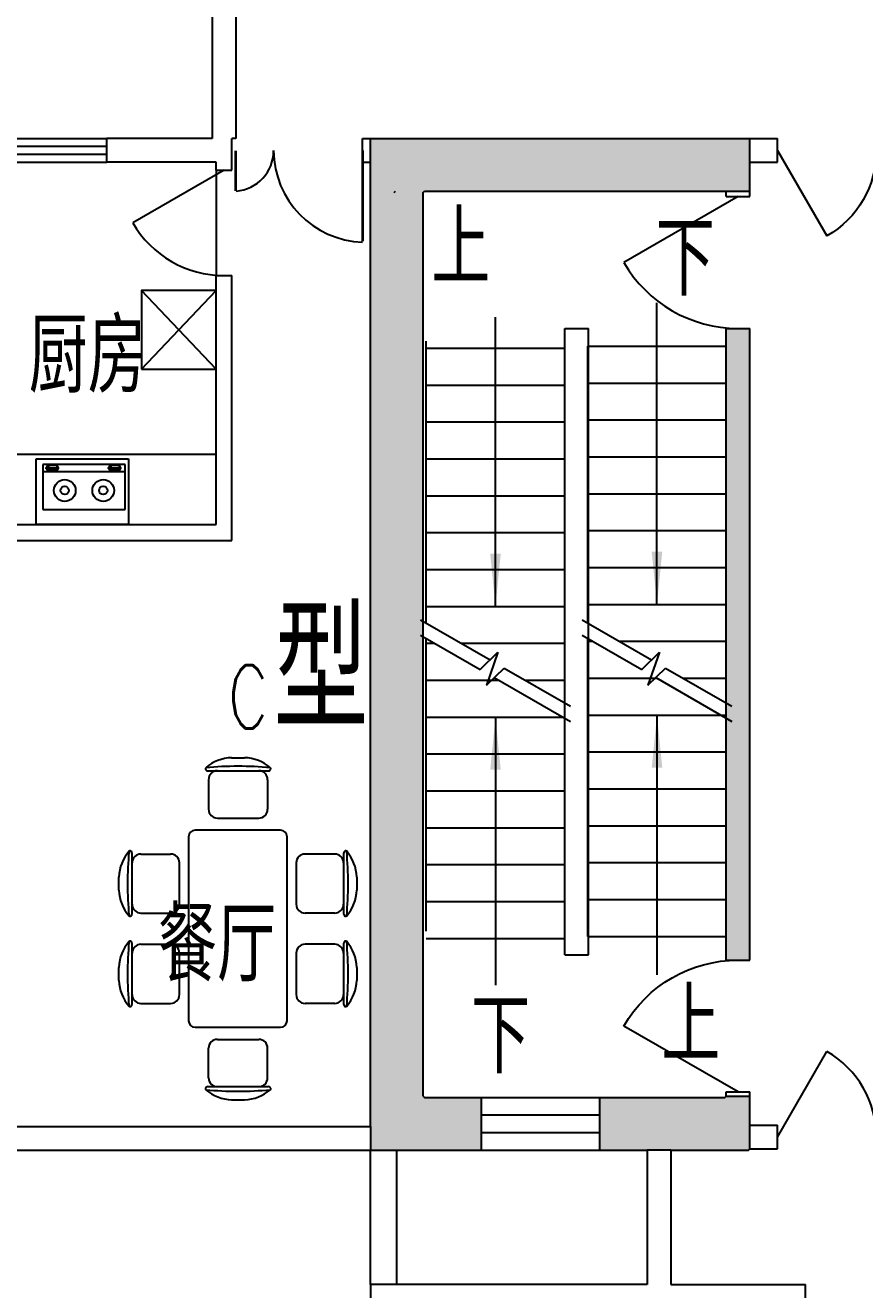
# Model space of a CAD drawing. Header units: millimetres. Extents: x 1386 to 54110, y 629 to 51584.
# Drawn here: x 21883 to 28252, y 19280 to 28879 of the extents above; entities that cross this region are included whole.
import ezdxf
from ezdxf.enums import TextEntityAlignment as Align

# ---------------------------------------------------------------- set-up
doc = ezdxf.new("R2010")
doc.units = ezdxf.units.MM
for name, color, linetype in [('COLUMN', 7, 'Continuous'), ('FUR', 6, 'Continuous'), ('LVTRY', 6, 'Continuous'), ('PUB_DIM', 3, 'Continuous'), ('PUB_TEXT', 7, 'Continuous'), ('STAIR', 2, 'Continuous'), ('TOTHER', 7, 'Continuous'), ('WALL', 4, 'Continuous'), ('WINDOW', 5, 'Continuous'), ('WINDOW_TEXT', 7, 'Continuous')]:
    doc.layers.add(name, color=color, linetype=linetype)
doc.styles.add('_HZTXT', font='txt.shx', dxfattribs={"width": 0.8, "bigfont": 'HZTXT.shx'})
doc.styles.add('_ROMANS', font='ROMANS', dxfattribs={"width": 0.8})
doc.styles.add('DIM_FONT', font='SIMPLEX.shx', dxfattribs={"width": 0.8})
doc.styles.add('HZ', font='TXT.SHX', dxfattribs={"width": 0.8, "bigfont": 'hztxt'})
doc.styles.add('SIMPLEX', font='SIMPLEX.SHX')
doc.styles.get("Standard").update_dxf_attribs({"font": 'arial.ttf'})

# ---------------------------------------------------------------- blocks, each defined once
blk = doc.blocks.new('_WBLK')
for p, q in [((-0.5, 0.5), (0.5, 0.5)), ((0.5, 0.167), (-0.5, 0.167)), ((0.5, -0.167), (-0.5, -0.167)), ((-0.5, -0.5), (0.5, -0.5))]:
    blk.add_line(p, q)
at = {"layer": 'WINDOW_TEXT', "style": 'SIMPLEX', "flags": 9}
blk.add_attdef('A', text='', height=1, dxfattribs=at).set_placement((0, 1.5), align=Align.MIDDLE)
blk = doc.blocks.new('_DBLK1')
for p, q in [((-0.5, 0), (-0.25, -0.433)), ((0.5, 0), (0.25, -0.433))]:
    blk.add_line(p, q)
for centre, start, end in [((-0.5, 0), 300, 0), ((0.5, 0), 180, 240)]:
    blk.add_arc(centre, 0.5, start, end)
at = {"style": 'SIMPLEX', "flags": 9}
blk.add_attdef('A', text='', height=1, dxfattribs=at).set_placement((0, 1.5), align=Align.MIDDLE)
blk = doc.blocks.new('_ARROW')
blk.add_solid([(0, 0), (-1, 0.1), (-1, -0.1)])
blk = doc.blocks.new('_C11WHG')
at = {"layer": 'LVTRY'}
for p, q in [((-338.2, 893.5), (-239.3, 893.5)), ((346.9, 893.5), (445.8, 893.5)), ((-518.2, 793.7), (-59.3, 793.7)), ((166.9, 793.7), (625.8, 793.7)), ((-513.2, 726.4), (-513.2, 501.9)), ((-64.3, 726.4), (-64.3, 501.9)), ((171.9, 726.4), (171.9, 501.9)), ((620.8, 726.4), (620.8, 501.9)), ((-445.9, 434.6), (-131.7, 434.6)), ((239.2, 434.6), (553.4, 434.6)), ((-694.3, 315.7), (-694.3, -332.7)), ((752, 365.5), (-644.5, 365.5)), ((801.9, -332.7), (801.9, 315.7)), ((-1145, 219.2), (-1145, -239.7)), ((-1077.7, 214.2), (-853.3, 214.2)), ((1185.3, 214.2), (960.8, 214.2)), ((1252.6, 219.2), (1252.6, -239.7)), ((-785.9, 146.9), (-785.9, -167.3)), ((893.5, 146.9), (893.5, -167.3)), ((-1244.8, 39.2), (-1244.8, -59.7)), ((1352.3, 39.2), (1352.3, -59.7)), ((-1077.7, -234.7), (-853.3, -234.7)), ((1185.3, -234.7), (960.8, -234.7)), ((-644.5, -382.6), (752, -382.6)), ((-131.7, -451.7), (-445.9, -451.7)), ((553.4, -451.7), (239.2, -451.7)), ((-513.2, -743.5), (-513.2, -519)), ((-64.3, -743.5), (-64.3, -519)), ((171.9, -743.5), (171.9, -519)), ((620.8, -743.5), (620.8, -519)), ((-59.3, -810.8), (-518.2, -810.8)), ((625.8, -810.8), (166.9, -810.8)), ((-239.3, -910.5), (-338.2, -910.5)), ((445.8, -910.5), (346.9, -910.5))]:
    blk.add_line(p, q, dxfattribs=at)
for centre, radius, start, end in [((-328.5, 578.8), 314.8, 91.76514, 130.72654), ((-249, 578.8), 314.8, 49.27346, 88.23486), ((356.6, 578.8), 314.8, 91.76514, 130.72654), ((436.1, 578.8), 314.8, 49.27346, 88.23486), ((-527.4, 809.8), 9.97, 130.72654, 202.66999), ((-518.2, 813.7), 19.9, 202.66999, 270), ((-288.8, -1877.4), 2705.9, 84.8023, 95.1977), ((-445.9, 726.4), 67.3, 90, 180), ((-131.7, 726.4), 67.3, 0, 90), ((-59.3, 813.7), 19.9, 270, 337.33001), ((-50.1, 809.8), 9.97, 337.33001, 49.27346), ((157.7, 809.8), 9.97, 130.72654, 202.66999), ((166.9, 813.7), 19.9, 202.66999, 270), ((396.3, -1877.4), 2705.9, 84.8023, 95.1977), ((239.2, 726.4), 67.3, 90, 180), ((553.4, 726.4), 67.3, 0, 90), ((625.8, 813.7), 19.9, 270, 337.33001), ((635, 809.8), 9.97, 337.33001, 49.27346), ((-445.9, 501.9), 67.3, 180, 270), ((-131.7, 501.9), 67.3, 270, 0), ((239.2, 501.9), 67.3, 180, 270), ((553.4, 501.9), 67.3, 270, 0), ((-644.5, 315.7), 49.9, 90, 180), ((752, 315.7), 49.9, 0, 90), ((-930.1, 29.5), 314.8, 139.27346, 178.23486), ((1526.1, -10.2), 2705.9, 174.8023, 185.1977), ((-1161.1, 228.4), 9.97, 67.33001, 139.27346), ((-1165, 219.2), 19.9, 0, 67.33001), ((-1077.7, 146.9), 67.3, 90, 180), ((-853.3, 146.9), 67.3, 0, 90), ((960.8, 146.9), 67.3, 90, 180), ((1185.3, 146.9), 67.3, 0, 90), ((1272.5, 219.2), 19.9, 112.66999, 180), ((1268.7, 228.4), 9.97, 40.72654, 112.66999), ((1037.7, 29.5), 314.8, 1.76514, 40.72654), ((-1418.6, -10.2), 2705.9, 354.8023, 5.1977), ((-930.1, -50), 314.8, 181.76514, 220.72654), ((1037.7, -50), 314.8, 319.27346, 358.23486), ((-1077.7, -167.3), 67.3, 180, 270), ((-853.3, -167.3), 67.3, 270, 0), ((960.8, -167.3), 67.3, 180, 270), ((1185.3, -167.3), 67.3, 270, 0), ((-1161.1, -248.9), 9.97, 220.72654, 292.66999), ((-1165, -239.7), 19.9, 292.66999, 0), ((1272.5, -239.7), 19.9, 180, 247.33001), ((1268.7, -248.9), 9.97, 247.33001, 319.27346), ((-644.5, -332.7), 49.9, 180, 270), ((752, -332.7), 49.9, 270, 0), ((-445.9, -519), 67.3, 90, 180), ((-131.7, -519), 67.3, 0, 90), ((239.2, -519), 67.3, 90, 180), ((553.4, -519), 67.3, 0, 90), ((-445.9, -743.5), 67.3, 180, 270), ((-131.7, -743.5), 67.3, 270, 0), ((239.2, -743.5), 67.3, 180, 270), ((553.4, -743.5), 67.3, 270, 0), ((-527.4, -826.9), 9.97, 157.33001, 229.27346), ((-518.2, -830.7), 19.9, 90, 157.33001), ((-328.5, -595.9), 314.8, 229.27346, 268.23486), ((-288.8, 1860.4), 2705.9, 264.8023, 275.1977), ((-249, -595.9), 314.8, 271.76514, 310.72654), ((-59.3, -830.7), 19.9, 22.66999, 90), ((-50.1, -826.9), 9.97, 310.72654, 22.66999), ((157.7, -826.9), 9.97, 157.33001, 229.27346), ((166.9, -830.7), 19.9, 90, 157.33001), ((396.3, 1860.4), 2705.9, 264.8023, 275.1977), ((356.6, -595.9), 314.8, 229.27346, 268.23486), ((436.1, -595.9), 314.8, 271.76514, 310.72654), ((625.8, -830.7), 19.9, 22.66999, 90), ((635, -826.9), 9.97, 310.72654, 22.66999)]:
    blk.add_arc(centre, radius, start, end, dxfattribs=at)
at = {"style": 'DIM_FONT', "width": 0.8, "flags": 9}
for tag in ['YSIZE', 'XSIZE']:
    blk.add_attdef(tag, (0, 0), '', height=0.5, dxfattribs=at)
blk = doc.blocks.new('_DBLK')
blk.add_line((-0.5, 0), (0, -0.866))
blk.add_arc((-0.5, 0), 1, 300, 0)
at = {"style": 'SIMPLEX', "flags": 9}
blk.add_attdef('A', text='', height=1, dxfattribs=at).set_placement((0, 1.5), align=Align.MIDDLE)
blk = doc.blocks.new('M_E19')
for p, q in [((-323.5, -113.1), (-323.5, -455.5)), ((299.3, -113.1), (-323.5, -113.1)), ((299.3, -455.5), (299.3, -113.1)), ((-323.5, -399.8), (299.3, -399.8)), ((-323.5, -455.5), (299.3, -455.5)), ((-290.9, -422.1), (-290.8, -433.8)), ((-215.7, -431.5), (-280.4, -431.5)), ((-280.4, -431.5), (-280.4, -448.2)), ((-280.4, -448.2), (-215.7, -448.2)), ((-215.7, -448.2), (-215.7, -431.5)), ((-199.1, -423.2), (-199.1, -433.7)), ((182.1, -422.1), (182.2, -433.8)), ((192.6, -431.5), (192.6, -448.2)), ((257.3, -431.5), (192.6, -431.5)), ((192.6, -448.2), (257.3, -448.2)), ((257.3, -448.2), (257.3, -431.5)), ((273.9, -423.2), (273.9, -433.7))]:
    blk.add_line(p, q)
for points in [[(-199.1, -423.2, 0.259034), (-201, -419.8, 0.076276), (-212.5, -414.9, 0.036515), (-226.1, -412.4, 0.026615), (-244.9, -411.4, 0.026615), (-263.8, -412.4, 0.036515), (-277.3, -414.9, 0.076276), (-288.9, -419.8, 0.259034), (-290.8, -423.2, 0.078462), (-290.6, -424.5, 0.056762)], [(-199.1, -433.7, 0.259034), (-201, -430.3, 0.076276), (-212.5, -425.4, 0.036515), (-226.1, -422.9, 0.026615), (-244.9, -421.9, 0.026615), (-263.8, -422.9, 0.036515), (-277.3, -425.4, 0.076276), (-288.9, -430.3, 0.259034), (-290.8, -433.7, 0.259034), (-288.9, -437.2, 0.056762), (-280.4, -441.2, 0.036515)], [(-215.7, -442.9, 0.008736), (-212.5, -442.1, 0.076276), (-201, -437.2, 0.259034), (-199.1, -433.7, 0.259034)], [(273.9, -423.2, 0.259034), (272, -419.8, 0.076276), (260.5, -414.9, 0.036515), (246.9, -412.4, 0.026615), (228.1, -411.4, 0.026615), (209.2, -412.4, 0.036515), (195.7, -414.9, 0.076276), (184.1, -419.8, 0.259034), (182.2, -423.2, 0.078462), (182.4, -424.5, 0.056762)], [(273.9, -433.7, 0.259034), (272, -430.3, 0.076276), (260.5, -425.4, 0.036515), (246.9, -422.9, 0.026615), (228.1, -421.9, 0.026615), (209.2, -422.9, 0.036515), (195.7, -425.4, 0.076276), (184.1, -430.3, 0.259034), (182.2, -433.7, 0.259034), (184.1, -437.2, 0.056762), (192.6, -441.2, 0.036515)], [(257.3, -442.9, 0.008736), (260.5, -442.1, 0.076276), (272, -437.2, 0.259034), (273.9, -433.7, 0.259034)]]:
    blk.add_lwpolyline(points, format="xyb")
at = {"layer": 'TOTHER', "linetype": 'Continuous'}
for p, q in [((-350, 0), (350, 0)), ((-350, -500), (-350, 0)), ((350, 0), (350, -500)), ((350, -500), (-350, -500))]:
    blk.add_line(p, q, dxfattribs=at)
for centre, radius in [((-158.4, -258.5), 82.5), ((134.2, -258.5), 82.5), ((-158.4, -258.5), 31.6), ((134.2, -258.5), 31.6)]:
    blk.add_circle(centre, radius, dxfattribs=at)
at = {"width": 0.8, "flags": 9}
for tag in ['XSIZE', 'YSIZE']:
    blk.add_attdef(tag, (0, 0), '', height=0.5, dxfattribs=at)
blk = doc.blocks.new('M_A17ORW')
at = {"const_width": 0.02}
for points in [[(-0.481, -0.0014), (-0.481, -0.3084)], [(0.481, 0.0014), (0.481, -0.6906)]]:
    blk.add_lwpolyline(points, dxfattribs=at)
for centre, radius, start, end in [((-0.5008, -0.0026), 0.3067, 274.24917, 0.21013), ((0.5046, 0.0019), 0.6987, 180.27623, 268.06031)]:
    blk.add_arc(centre, radius, start, end)

msp = doc.modelspace()

# ---------------------------------------------------------------- hatches: boundary and pattern name
at = {"layer": 'COLUMN'}
h = msp.add_hatch(color=256, dxfattribs=at)
h.paths.add_polyline_path([(27191.2, 27618.8), (27381.2, 27618.8), (27381.2, 28008.8), (27371.2, 28018.8), (24501.2, 28018.8), (24501.2, 27838.8), (24501.2, 20518.8), (24501.2, 20338.8), (25341.2, 20338.8), (25341.2, 20738.8), (24911.2, 20738.8), (24901.2, 20748.8), (24901.2, 27608.8), (24911.2, 27618.8)])
h.paths.add_polyline_path([(26241.2, 20738.8), (26241.2, 20338.8), (26601.2, 20338.8), (26781.2, 20338.8), (27371.2, 20338.8), (27381.2, 20348.8), (27381.2, 20748.8), (27201.2, 20748.8), (27191.2, 20738.8)])
msp.add_hatch(color=256, dxfattribs=at).paths.add_polyline_path([(27381.2, 26578.2), (27201.2, 26578.2), (27201.2, 21782), (27381.2, 21782)])

# ---------------------------------------------------------------- linework, layer by layer
for p, q in [((24501.2, 27838.8), (24501.2, 28018.8)), ((27191.2, 27618.8), (27381.2, 27618.8)), ((27201.2, 20748.8), (27381.2, 20748.8)), ((24501.2, 20518.8), (24501.2, 20338.8)), ((26781.2, 20338.8), (26601.2, 20338.8))]:
    msp.add_line(p, q, dxfattribs=at)
at = {"layer": 'FUR'}
for p, q in [((22764.3, 26267.3), (23331.2, 26866.2)), ((23331.2, 26267.3), (22764.3, 26866.2)), ((21794.1, 25623.4), (23331.2, 25623.4))]:
    msp.add_line(p, q, dxfattribs=at)
msp.add_lwpolyline([(22764.3, 26267.3), (23331.2, 26267.3), (23331.2, 26866.2), (22764.3, 26866.2)], close=True, dxfattribs=at)
at = {"layer": 'PUB_DIM'}
for points in [[(26676.2, 24482.5), (26676.2, 26771)], [(26676.2, 24482.5), (26676.2, 26771)], [(25450.7, 24467.3), (25450.7, 26663.1)], [(25450.7, 24467.3), (25450.7, 26663.1)], [(25450.7, 23627.3), (25450.7, 21592.1)], [(25450.7, 23627.3), (25450.7, 21592.1)], [(26676.2, 23642.5), (26676.2, 21669.2)], [(26676.2, 23642.5), (26676.2, 21669.2)]]:
    msp.add_lwpolyline(points, dxfattribs=at)
at = {"layer": 'STAIR'}
for p, q in [((23331.2, 27778.8), (23331.2, 26978.8)), ((24925.7, 24340.3), (24925.7, 26481.7)), ((24925.7, 26427.3), (25975.7, 26427.3)), ((25975.7, 23734.1), (25975.7, 26481.7)), ((26151.2, 24340.3), (26151.2, 26442.5)), ((26151.2, 26442.5), (27201.2, 26442.5)), ((27201.2, 23734.1), (27201.2, 26442.5)), ((24925.7, 26147.3), (25975.7, 26147.3)), ((26151.2, 26162.5), (27201.2, 26162.5)), ((24925.7, 25867.3), (25975.7, 25867.3)), ((26151.2, 25882.5), (27201.2, 25882.5)), ((24925.7, 25587.3), (25975.7, 25587.3)), ((26151.2, 25602.5), (27201.2, 25602.5)), ((24925.7, 25307.3), (25975.7, 25307.3)), ((26151.2, 25322.5), (27201.2, 25322.5)), ((24925.7, 25027.3), (25975.7, 25027.3)), ((26151.2, 25042.5), (27201.2, 25042.5)), ((24925.7, 24747.3), (25975.7, 24747.3)), ((26151.2, 24762.5), (27201.2, 24762.5)), ((26151.2, 24482.5), (27201.2, 24482.5)), ((24925.7, 24467.3), (25975.7, 24467.3)), ((24882.4, 24365.3), (25409.8, 24060.8)), ((26107.9, 24365.3), (26635.3, 24060.8)), ((24882.4, 24249.8), (25335.7, 23988.1)), ((24925.7, 22001.7), (24925.7, 24224.8)), ((26107.9, 24249.8), (26561.2, 23988.1)), ((26151.2, 21962.5), (26151.2, 24224.8)), ((26151.2, 24202.5), (26189.9, 24202.5)), ((26389.9, 24202.5), (27201.2, 24202.5)), ((24925.7, 24187.3), (24990.8, 24187.3)), ((25190.8, 24187.3), (25975.7, 24187.3)), ((25335.7, 23988.1), (25469, 24119)), ((25469, 24119), (25382.3, 23868.8)), ((26561.2, 23988.1), (26694.5, 24119)), ((26694.5, 24119), (26607.8, 23868.8)), ((25382.3, 23868.8), (25515.6, 23999.7)), ((25515.6, 23999.7), (26019, 23709.1)), ((26607.8, 23868.8), (26741.1, 23999.7)), ((26741.1, 23999.7), (27244.5, 23709.1)), ((24925.7, 23907.3), (25475.8, 23907.3)), ((25441.6, 23927), (26019, 23593.6)), ((25675.8, 23907.3), (25975.7, 23907.3)), ((26151.2, 23922.5), (26674.9, 23922.5)), ((26667.1, 23927), (27244.5, 23593.6)), ((26874.9, 23922.5), (27201.2, 23922.5)), ((24925.7, 23627.3), (25975.7, 23627.3)), ((25975.7, 22001.7), (25975.7, 23618.6)), ((26151.2, 23642.5), (27201.2, 23642.5)), ((27201.2, 21962.5), (27201.2, 23618.6)), ((24925.7, 23347.3), (25975.7, 23347.3)), ((26151.2, 23362.5), (27201.2, 23362.5)), ((24925.7, 23067.3), (25975.7, 23067.3)), ((26151.2, 23082.5), (27201.2, 23082.5)), ((24925.7, 22787.3), (25975.7, 22787.3)), ((26151.2, 22802.5), (27201.2, 22802.5)), ((24925.7, 22507.3), (25975.7, 22507.3)), ((26151.2, 22522.5), (27201.2, 22522.5)), ((24925.7, 22227.3), (25975.7, 22227.3)), ((26151.2, 22242.5), (27201.2, 22242.5)), ((24925.7, 21947.3), (25975.7, 21947.3)), ((26151.2, 21962.5), (27201.2, 21962.5)), ((24501.2, 19318.8), (24501.2, 20338.8)), ((24701.2, 19318.8), (24701.2, 20338.8))]:
    msp.add_line(p, q, dxfattribs=at)
at = {"layer": 'WALL'}
for p, q in [((23301.2, 29518.8), (23301.2, 28018.8)), ((23481.2, 29338.8), (23481.2, 28018.8)), ((23301.2, 28018.8), (22501.2, 28018.8)), ((22501.2, 27838.8), (22501.2, 28018.8)), ((23481.2, 28018.8), (23451.2, 28018.8)), ((23451.2, 27778.8), (23451.2, 28018.8)), ((24441.2, 28018.8), (27381.2, 28018.8)), ((24441.2, 27838.8), (24441.2, 28018.8)), ((27381.2, 28018.8), (27591.2, 28018.8)), ((27381.2, 27578.2), (27381.2, 28018.8)), ((27591.2, 27838.8), (27591.2, 28018.8)), ((23331.2, 27838.8), (22501.2, 27838.8)), ((23331.2, 27778.8), (23331.2, 27838.8)), ((24441.2, 27838.8), (24501.2, 27838.8)), ((24501.2, 20518.8), (24501.2, 27838.8)), ((27381.2, 27838.8), (27591.2, 27838.8)), ((23331.2, 27778.8), (23451.2, 27778.8)), ((24681.2, 27608.8), (24691.2, 27618.8)), ((24901.2, 27608.8), (24911.2, 27618.8)), ((24901.2, 20748.8), (24901.2, 27608.8)), ((24911.2, 27618.8), (27201.2, 27618.8)), ((27201.2, 27578.2), (27201.2, 27618.8)), ((27201.2, 27578.2), (27381.2, 27578.2)), ((23331.2, 25088.8), (23331.2, 26978.8)), ((23331.2, 26978.8), (23451.2, 26978.8)), ((23451.2, 24968.8), (23451.2, 26978.8)), ((25975.7, 21821.2), (25975.7, 26578.2)), ((25975.7, 26578.2), (26155.7, 26578.2)), ((26155.7, 21821.2), (26155.7, 26578.2)), ((27201.2, 21782), (27201.2, 26578.2)), ((27201.2, 26578.2), (27381.2, 26578.2)), ((27381.2, 21782), (27381.2, 26578.2)), ((21301.2, 25088.8), (23331.2, 25088.8)), ((18491.2, 24968.8), (23451.2, 24968.8)), ((25975.7, 21821.2), (26155.7, 21821.2)), ((27201.2, 21782), (27381.2, 21782)), ((24901.2, 20748.8), (24911.2, 20738.8)), ((24911.2, 20738.8), (25341.2, 20738.8)), ((25341.2, 20738.8), (25341.2, 20338.8)), ((26241.2, 20738.8), (26241.2, 20338.8)), ((26241.2, 20738.8), (27191.2, 20738.8)), ((27191.2, 20738.8), (27201.2, 20748.8)), ((27201.2, 20748.8), (27201.2, 20782)), ((27201.2, 20782), (27381.2, 20782)), ((27381.2, 20348.8), (27381.2, 20782)), ((21491.2, 20518.8), (24501.2, 20518.8)), ((27381.2, 20528.8), (27591.2, 20528.8)), ((27591.2, 20348.8), (27591.2, 20528.8)), ((21491.2, 20338.8), (25341.2, 20338.8)), ((26241.2, 20338.8), (26601.2, 20338.8)), ((26601.2, 20338.8), (26601.2, 19318.8)), ((26781.2, 20338.8), (26781.2, 19318.8)), ((26781.2, 20338.8), (27371.2, 20338.8)), ((27371.2, 20338.8), (27381.2, 20348.8)), ((27381.2, 20348.8), (27591.2, 20348.8)), ((24501.2, 19318.8), (24501.2, 17578.8)), ((26601.2, 19318.8), (24501.2, 19318.8)), ((26781.2, 19318.8), (27802.9, 19318.8)), ((27802.9, 19138.8), (27802.9, 19318.8))]:
    msp.add_line(p, q, dxfattribs=at)

# ---------------------------------------------------------------- block references
at = {"rotation": 89.9999999999983}
msp.add_blockref('_C11WHG', (23487.2, 21966.6), dxfattribs=at)
at = {"layer": 'FUR', "color": 6, "rotation": 179.9999999999983}
msp.add_blockref('M_E19', (22316.2, 25088.8), dxfattribs=at)
at = {"layer": 'PUB_DIM', "xscale": 400, "yscale": 400, "zscale": 400}
for p, rotation in [((25450.7, 24467.3), 269.9999999999983), ((26676.2, 24482.5), 269.9999999999983), ((25450.7, 23627.3), 89.9999999999983), ((26676.2, 23642.5), 89.9999999999983)]:
    msp.add_blockref('_ARROW', p, dxfattribs=dict(at, rotation=rotation))
at = {"layer": 'WINDOW'}
for name, p, xscale, yscale, zscale, rotation in [('_WBLK', (22051.2, 27928.8), 900, 180, 900, 359.9999999999984), ('M_A17ORW', (23961.2, 27928.8), 1000, 1000, 1000, 359.9999999999984), ('_DBLK1', (28341.2, 27928.8), 1500, -1500, 1500, 180), ('_DBLK', (23391.2, 27378.8), 800, 800, 800, 269.9999999999983), ('_DBLK', (27291.2, 27078.2), 1000, 1000, 1000, 269.9999999999983), ('_DBLK', (27291.2, 21282), -1000, 1000, 1000, 269.9999999999984), ('_DBLK1', (28341.2, 20438.8), 1500, 1500, 1500, 180), ('_WBLK', (25791.2, 20538.8), 900, 400, 900, 359.9999999999984)]:
    msp.add_blockref(name, p, dxfattribs=dict(at, xscale=xscale, yscale=yscale, zscale=zscale, rotation=rotation))

# ---------------------------------------------------------------- texts
at = {"layer": 'PUB_TEXT', "style": 'HZ', "width": 0.8}
for s, p in [('上', (24963.9, 26911.6)), ('下', (26666.5, 26825.5)), ('厨房', (21909, 26088.6)), ('餐厅', (22890.2, 21618.8)), ('上', (26709.6, 21009.3)), ('下', (25265.7, 20923.2))]:
    msp.add_text(s, height=560, rotation=360, dxfattribs=at).set_placement(p)
at = {"layer": 'PUB_TEXT'}
for s, height, style, width, p in [('型', 900, '_HZTXT', 0.8, (23767.8, 23541.1)), ('c', 720, '_ROMANS', 0.6, (23406.5, 23541.1))]:
    msp.add_text(s, height=height, dxfattribs=dict(at, style=style, width=width)).set_placement(p)

doc.saveas('drawing.dxf')
